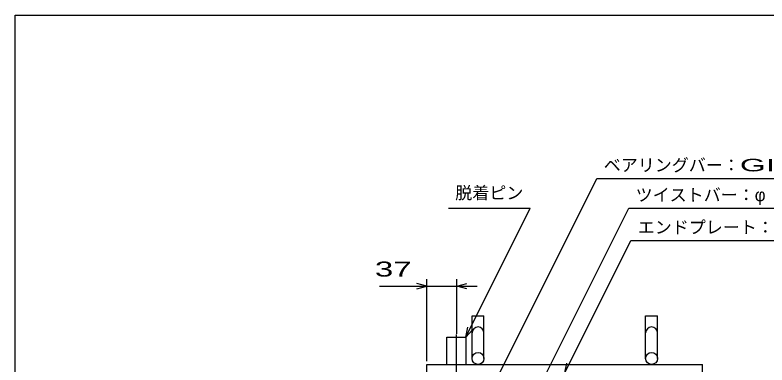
# Model space of a CAD drawing. Units: millimetres, scale not verified. Extents: x -1456 to 1389, y -1026 to 839.
# Drawn here: x -1379 to -495, y 428 to 839 of the extents above; entities that cross this region are included whole.
import ezdxf
from ezdxf.enums import TextEntityAlignment as Align

# ---------------------------------------------------------------- set-up
doc = ezdxf.new("R2010")
doc.units = ezdxf.units.MM
doc.header["$LTSCALE"] = 8
doc.linetypes.add('LONG_DASHED_DOTTED', pattern=[15.25, 12, -1.5, 0.25, -1.5])
for name, color, linetype, lineweight in [('0_2', 150, 'Continuous', 25), ('19', 6, 'Continuous', 25), ('22', 4, 'Continuous', 25)]:
    doc.layers.add(name, color=color, linetype=linetype, lineweight=lineweight)
doc.styles.add('ベクトル', font='')
doc.styles.get('ベクトル').set_extended_font_data('ベクトル')

msp = doc.modelspace()

# ---------------------------------------------------------------- linework, layer by layer
at = {"layer": '0_2'}
for p, q in [((-1379.2, -921.2), (-1379.2, 838.8)), ((-1379.2, 838.8), (1388.8, 838.8))]:
    msp.add_line(p, q, dxfattribs=at)
at = {"layer": '19'}
for p, q in [((-842, 435.5), (-842, 485.5)), ((-842, 485.5), (-828, 485.5)), ((-828, 435.5), (-828, 485.5)), ((-638, 435.5), (-638, 485.5)), ((-638, 485.5), (-624, 485.5)), ((-624, 435.5), (-624, 485.5)), ((-871.5, 428.5), (-871.5, 460.5)), ((-871.5, 460.5), (-849.5, 460.5)), ((-849.5, 460.5), (-849.5, 428.5)), ((-895, 428.5), (-571, 428.5)), ((-895, -191.5), (-895, 428.5)), ((-571, -191.5), (-571, 428.5))]:
    msp.add_line(p, q, dxfattribs=at)
at = {"layer": '19', "linetype": 'LONG_DASHED_DOTTED'}
msp.add_line((-860.5, 463.5), (-860.5, 395.5), dxfattribs=at)
at = {"layer": '19'}
for centre in [(-835, 435.5), (-631, 435.5)]:
    msp.add_circle(centre, 7, dxfattribs=at)
for centre in [(-835, 465.5), (-631, 465.5)]:
    msp.add_arc(centre, 7, 0, 180, dxfattribs=at)
at = {"layer": '22'}
for p, q in [((-858, 321.5), (-695.25, 647)), ((-695.25, 647), (-327.25, 647)), ((-869.75, 612), (-773.75, 612)), ((-849.5, 460.5), (-773.75, 612)), ((-778, 371.5), (-657.75, 612)), ((-657.75, 612), (-305.75, 612)), ((-733, 418.5), (-655.25, 574)), ((-655.25, 574), (-319.25, 574)), ((-895, 520.5), (-907, 523.7)), ((-895, 432.5), (-895, 528.5)), ((-860, 464.5), (-860, 528.5)), ((-860, 520.5), (-848, 523.7)), ((-951, 520.5), (-895, 520.5)), ((-907, 517.3), (-895, 520.5)), ((-895, 520.5), (-860, 520.5)), ((-848, 517.3), (-860, 520.5)), ((-860, 520.5), (-836, 520.5)), ((-849.5, 460.5), (-847.1, 472.18)), ((-849.5, 460.5), (-841.5, 469.3)), ((-733, 418.5), (-730.6, 430.18))]:
    msp.add_line(p, q, dxfattribs=at)

# ---------------------------------------------------------------- texts
at = {"layer": '22', "color": 2, "style": 'ベクトル'}
for s, p in [('ベアリングバー：', (-687.25, 662.6)), ('脱着ピン', (-861.75, 630)), ('ツイストバー：', (-649.75, 627.6)), ('φ', (-509.75, 627.6)), ('エンドプレート：', (-647.25, 589.6))]:
    msp.add_text(s, height=14.66, dxfattribs=at).set_placement(p, align=Align.MIDDLE_LEFT)
for s, height, width, p in [('GI-', 14.66, 2, (-527.25, 662.6)), (' 37 ', 17.6, 1.65, (-967, 540.5))]:
    msp.add_text(s, height=height, dxfattribs=dict(at, width=width)).set_placement(p, align=Align.MIDDLE_LEFT)

doc.saveas('drawing.dxf')
